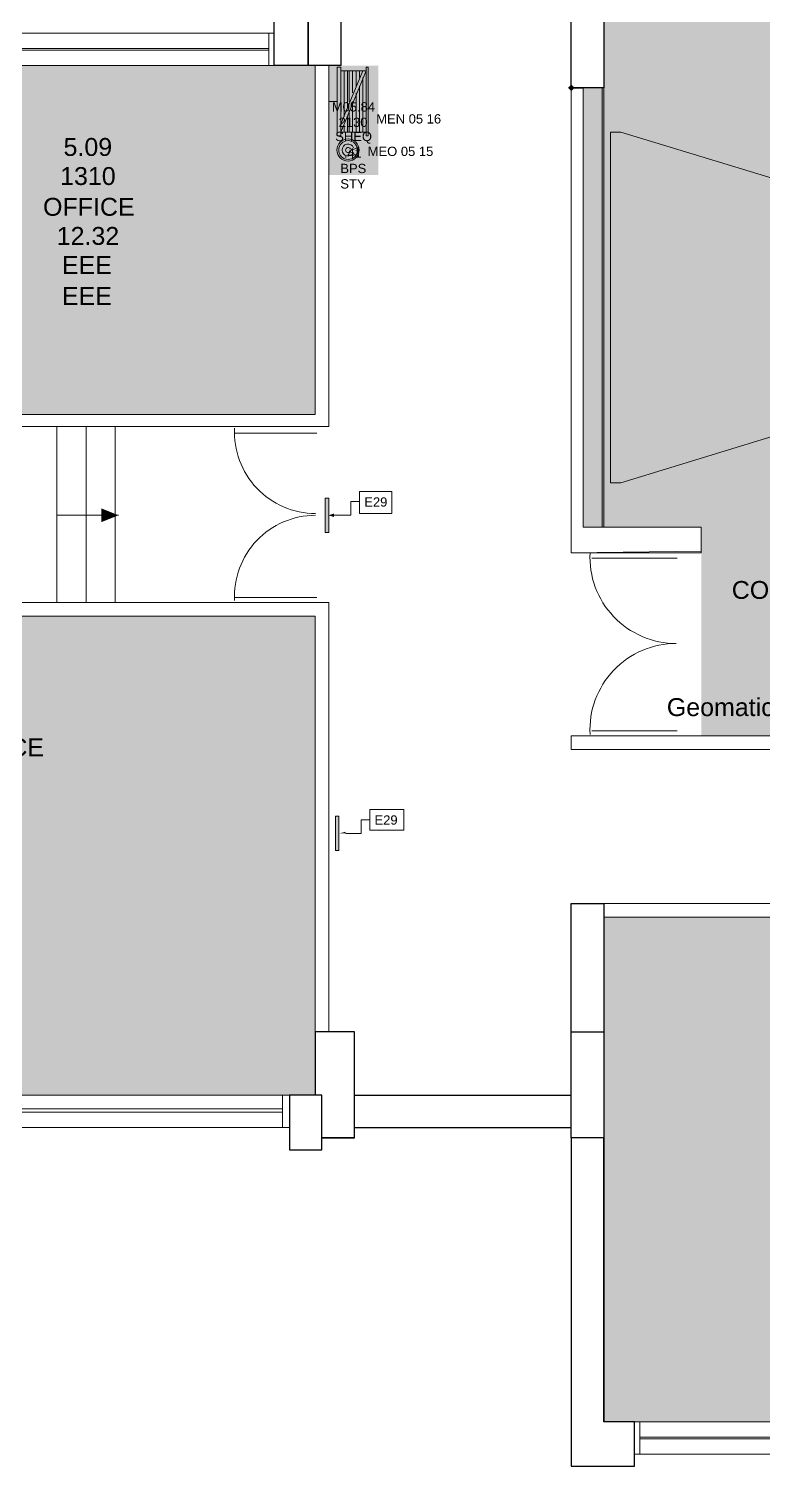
# Model space of a CAD drawing. Header units: millimetres. Extents: x -59 to 47, y 152 to 919.
# Drawn here: x 29.88 to 36.32, y 428.6 to 441.21 of the extents above; entities that cross this region are included whole.
import ezdxf

# ---------------------------------------------------------------- set-up
doc = ezdxf.new("R2010")
doc.units = ezdxf.units.MM
for name, color, linetype in [('PDF_014405$BL', 7, 'Continuous'), ('PDF_014405$DR', 7, 'Continuous'), ('PDF_014405$FI', 7, 'Continuous'), ('PDF_014405$FI-DSG', 7, 'Continuous'), ('PDF_014405$PL-STAIR', 7, 'Continuous'), ('PDF_014405$WA', 7, 'Continuous'), ('PDF_014405$WA-COL', 7, 'Continuous'), ('PDF_014405$WA-EXT', 7, 'Continuous'), ('PDF_014405$WA-PART', 7, 'Continuous'), ('PDF_014405$WN', 7, 'Continuous'), ('PDF_Text', 7, 'Continuous')]:
    doc.layers.add(name, color=color, linetype=linetype)
doc.layers.add('PDF_014405$HL-TMP', color=7, linetype='Continuous', true_color=0xe6db59)
doc.styles.add('PDF ArialMT', font='arial.ttf')

msp = doc.modelspace()

# ---------------------------------------------------------------- hatches: boundary and pattern name
at = {"layer": 'PDF_014405$WA-COL', "transparency": 33554559}
msp.add_hatch(color=256, dxfattribs=at).paths.add_polyline_path([(34.639, 440.723), (34.624, 440.708), (34.609, 440.693), (34.624, 440.678), (34.639, 440.663), (34.654, 440.678), (34.669, 440.693), (34.654, 440.708)])

# ---------------------------------------------------------------- linework, layer by layer
at = {"layer": 'PDF_014405$BL', "lineweight": 9}
for points in [[(32.03, 441.173), (29.66, 441.173)], [(29.66, 440.888), (32.03, 440.888)], [(35.074, 437.229), (40.114, 438.773), (35.074, 440.303)], [(32.165, 431.859), (29.69, 431.859)], [(29.69, 431.574), (32.165, 431.574)], [(38.569, 428.994), (35.194, 428.994)], [(35.194, 428.709), (38.569, 428.709)]]:
    msp.add_lwpolyline(points, dxfattribs=at)
at = {"layer": 'PDF_014405$BL', "lineweight": 0}
msp.add_lwpolyline([(35.074, 440.303), (34.984, 440.303), (34.984, 437.229), (35.074, 437.229)], dxfattribs=at)
at = {"layer": 'PDF_014405$DR', "lineweight": 0}
for points in [[(32.405, 437.664), (31.685, 437.664), (32.405, 437.664)], [(35.569, 436.569), (34.819, 436.569), (35.569, 436.569)], [(32.405, 436.224), (31.685, 436.224), (32.405, 436.224)], [(35.569, 435.054), (34.819, 435.054), (35.569, 435.054)]]:
    msp.add_lwpolyline(points, dxfattribs=at)
msp.add_lwpolyline([(34.803, 436.616, 0.429403), (35.56, 435.82, 0.429403), (34.803, 435.023)], format="xyb", dxfattribs=at)
for centre, start, end in [((32.395, 437.672), 177.0447, 270), ((32.395, 436.232), 90, 182.9553)]:
    msp.add_arc(centre, 0.712, start, end, dxfattribs=at)
at = {"layer": 'PDF_014405$FI', "lineweight": 9}
for points in [[(32.585, 440.273), (32.585, 440.873), (32.615, 440.873), (32.615, 440.843), (32.615, 440.303), (32.615, 440.273)], [(32.855, 440.273), (32.84, 440.273), (32.84, 440.873), (32.855, 440.873)], [(32.765, 440.093), (32.69, 440.138), (32.765, 440.168)]]:
    msp.add_lwpolyline(points, close=True, dxfattribs=at)
for points in [[(32.615, 440.843), (32.84, 440.843), (32.84, 440.303), (32.615, 440.303), (32.84, 440.843)], [(32.615, 440.378), (32.81, 440.843)], [(32.645, 440.438), (32.645, 440.843)], [(32.675, 440.843), (32.675, 440.513)], [(32.69, 440.573), (32.69, 440.843)], [(32.72, 440.843), (32.72, 440.648)], [(32.75, 440.708), (32.75, 440.843)], [(32.78, 440.843), (32.78, 440.783)], [(32.81, 440.303), (32.81, 440.783)], [(32.75, 440.303), (32.75, 440.648)], [(32.78, 440.708), (32.78, 440.303)], [(32.585, 440.573), (32.51, 440.573)], [(32.69, 440.303), (32.69, 440.498)], [(32.72, 440.573), (32.72, 440.303)], [(32.645, 440.303), (32.645, 440.363)], [(32.675, 440.438), (32.675, 440.303)]]:
    msp.add_lwpolyline(points, dxfattribs=at)
for radius in [0.0975, 0.0825]:
    msp.add_circle((32.68, 440.147), radius, dxfattribs=at)
for radius, start, end in [(0.0525, 22.7692, 337.2308), (0.0225, 22.7697, 337.2303)]:
    msp.add_arc((32.68, 440.147), radius, start, end, dxfattribs=at)
at = {"layer": 'PDF_014405$FI-DSG', "lineweight": 9}
for points in [[(32.51, 436.794), (32.51, 437.094), (32.48, 437.094), (32.48, 436.794)], [(32.78, 437.154), (33.065, 437.154), (33.065, 436.959), (32.78, 436.959)], [(32.6, 434.004), (32.6, 434.304), (32.57, 434.304), (32.57, 434.004)], [(32.87, 434.364), (33.17, 434.364), (33.17, 434.184), (32.87, 434.184)]]:
    msp.add_lwpolyline(points, close=True, dxfattribs=at)
for points in [[(32.555, 436.944), (32.705, 436.944), (32.705, 437.064), (32.78, 437.064)], [(32.66, 434.154), (32.795, 434.154), (32.795, 434.274), (32.87, 434.274)]]:
    msp.add_lwpolyline(points, dxfattribs=at)
at = {"layer": 'PDF_014405$FI-DSG', "transparency": 33554559}
for points in [[(32.51, 437.094), (32.48, 437.094), (32.51, 436.794)], [(32.48, 437.094), (32.51, 436.794), (32.48, 436.794)], [(32.555, 436.929), (32.51, 436.944), (32.555, 436.959)], [(32.6, 434.304), (32.57, 434.304), (32.6, 434.004)], [(32.57, 434.304), (32.6, 434.004), (32.57, 434.004)], [(32.66, 434.154), (32.6, 434.154), (32.66, 434.169)]]:
    msp.add_solid(points, dxfattribs=at)
at = {"layer": 'PDF_014405$HL-TMP', "transparency": 33554559}
for points in [[(45.918, 441.413), (34.924, 441.413), (45.918, 440.693)], [(34.924, 441.413), (45.918, 440.693), (34.924, 440.693)], [(45.918, 440.693), (34.924, 440.693), (34.744, 440.693)], [(45.918, 440.693), (34.744, 440.693), (45.918, 436.839)], [(34.744, 440.693), (45.918, 436.839), (34.744, 436.839)], [(34.924, 440.693), (45.918, 440.693), (45.918, 440.693)], [(45.918, 436.839), (35.779, 436.839), (45.918, 435.009)], [(35.779, 436.839), (45.918, 435.009), (35.779, 435.009)]]:
    msp.add_solid(points, dxfattribs=at)
at = {"layer": 'PDF_014405$HL-TMP', "color": 16, "true_color": 0x800000, "transparency": 33554559}
for points in [[(28.25, 440.888), (32.39, 440.888), (32.39, 440.888)], [(32.39, 440.888), (28.25, 440.888), (32.39, 437.829)], [(28.25, 440.888), (32.39, 437.829), (28.25, 437.829)], [(32.39, 436.059), (26.825, 436.059), (32.39, 431.859)], [(26.825, 436.059), (32.39, 431.859), (26.825, 431.859)]]:
    msp.add_solid(points, dxfattribs=at)
at = {"layer": 'PDF_014405$HL-TMP', "color": 73, "true_color": 0x99cc66, "transparency": 33554559}
for points in [[(32.945, 440.888), (32.51, 440.888), (32.945, 439.928)], [(32.51, 440.888), (32.945, 439.928), (32.51, 439.928)]]:
    msp.add_solid(points, dxfattribs=at)
at = {"layer": 'PDF_014405$HL-TMP', "color": 30, "true_color": 0xff8000, "transparency": 33554559}
for points in [[(38.629, 433.419), (34.924, 433.419), (38.629, 428.994)], [(34.924, 433.419), (38.629, 428.994), (34.924, 428.994)], [(34.924, 428.994), (36.259, 428.994), (36.259, 428.994)], [(36.259, 428.994), (36.259, 428.994), (34.924, 428.994)], [(36.259, 428.994), (34.924, 428.994), (38.629, 428.994)]]:
    msp.add_solid(points, dxfattribs=at)
at = {"layer": 'PDF_014405$PL-STAIR', "lineweight": 9}
for points in [[(30.125, 437.724), (30.125, 436.179)], [(30.38, 437.724), (30.38, 436.179)], [(30.635, 437.724), (30.635, 436.179)], [(30.665, 436.944), (30.125, 436.944)]]:
    msp.add_lwpolyline(points, dxfattribs=at)
at = {"layer": 'PDF_014405$PL-STAIR', "transparency": 33554559}
msp.add_solid([(30.515, 437.004), (30.665, 436.944), (30.515, 436.884)], dxfattribs=at)
at = {"layer": 'PDF_014405$WA', "lineweight": 20}
for points in [[(32.39, 440.888), (32.39, 437.829), (29.405, 437.829), (29.405, 437.724), (32.51, 437.724), (32.51, 440.888)], [(34.744, 438.069), (34.744, 440.693), (34.744, 436.839), (35.779, 436.839), (35.779, 436.629), (34.639, 436.614), (34.639, 440.693), (34.639, 437.844)], [(34.639, 436.614), (35.779, 436.614), (35.779, 436.839)], [(32.51, 432.414), (32.51, 436.179), (28.025, 436.179), (28.025, 436.059), (32.39, 436.059), (32.39, 432.414)], [(45.918, 435.009), (34.639, 435.009), (34.639, 434.889), (42.334, 434.889), (42.334, 434.679), (42.454, 434.679), (42.454, 434.889), (45.918, 434.889)], [(34.924, 433.419), (37.564, 433.419), (37.564, 433.539), (34.924, 433.539)]]:
    msp.add_lwpolyline(points, dxfattribs=at)
at = {"layer": 'PDF_014405$WA-COL', "lineweight": 25}
for points in [[(32.03, 441.383), (32.33, 441.383), (32.33, 440.888), (32.03, 440.888)], [(32.33, 441.383), (32.615, 441.383), (32.615, 440.888), (32.33, 440.888)], [(34.639, 440.693), (34.639, 441.413), (34.924, 441.413), (34.924, 440.693)], [(34.924, 432.414), (34.924, 431.484), (34.639, 431.484), (34.639, 432.414)], [(34.639, 432.414), (34.924, 432.414), (34.924, 431.484), (34.639, 431.484)], [(32.165, 431.859), (32.165, 431.379), (32.45, 431.379), (32.45, 431.859)], [(32.735, 431.484), (32.45, 431.484)]]:
    msp.add_lwpolyline(points, close=True, dxfattribs=at)
for points in [[(34.639, 440.693), (34.744, 440.693)], [(32.735, 431.484), (32.735, 432.414), (32.39, 432.414), (32.39, 431.859)]]:
    msp.add_lwpolyline(points, dxfattribs=at)
at = {"layer": 'PDF_014405$WA-EXT', "lineweight": 25}
for points in [[(34.639, 432.414), (34.639, 433.539), (34.924, 433.539), (34.924, 432.414)], [(32.735, 431.859), (34.639, 431.859)], [(32.735, 431.574), (34.639, 431.574)], [(34.639, 431.484), (34.639, 428.604), (35.194, 428.604), (35.194, 428.994), (34.924, 428.994), (34.924, 431.484), (34.924, 428.994)]]:
    msp.add_lwpolyline(points, dxfattribs=at)
at = {"layer": 'PDF_014405$WA-PART', "lineweight": 18}
msp.add_lwpolyline([(34.909, 436.839), (34.924, 436.839), (34.924, 440.693), (34.909, 440.693)], close=True, dxfattribs=at)
at = {"layer": 'PDF_014405$WN', "lineweight": 0}
for points in [[(31.985, 440.888), (31.985, 441.173)], [(32.03, 440.888), (32.03, 441.173)], [(29.705, 441.038), (31.985, 441.038)], [(29.705, 441.023), (31.985, 441.023)], [(32.105, 431.574), (32.105, 431.859)], [(32.165, 431.574), (32.165, 431.859)], [(29.735, 431.739), (32.105, 431.739)], [(29.735, 431.709), (32.105, 431.709)], [(35.194, 428.994), (35.194, 428.709)], [(35.239, 428.994), (35.239, 428.709)], [(35.239, 428.859), (38.509, 428.859)], [(35.239, 428.844), (38.509, 428.844)]]:
    msp.add_lwpolyline(points, dxfattribs=at)

# ---------------------------------------------------------------- texts
at = {"layer": 'PDF_Text', "attachment_point": 4, "style": 'PDF ArialMT'}
for s, insert, char_height in [('M05.84', (32.537, 440.525), 0.0815), ('2130', (32.597, 440.39), 0.0815), ('MEN 05 16', (32.927, 440.42), 0.0815), ('5.09', (30.183, 440.173), 0.1569), ('SHEQ', (32.567, 440.255), 0.0815), ('.41', (32.642, 440.12), 0.0815), ('MEO 05 15', (32.852, 440.135), 0.0815), ('1310', (30.153, 439.918), 0.1569), ('BPS', (32.612, 439.985), 0.0815), ('STY', (32.612, 439.85), 0.0815), ('OFFICE', (30.003, 439.648), 0.1569), ('12.32', (30.123, 439.393), 0.1569), ('EEE', (30.168, 439.138), 0.1569), ('EEE', (30.168, 438.868), 0.1569), ('E29', (32.822, 437.06), 0.0815), ('COMPUTLAB', (36.047, 436.288), 0.1569), ('Geomatics Computer Lab', (35.477, 435.238), 0.15693), ('OFFICE', (29.208, 434.908), 0.1569), ('E29', (32.912, 434.271), 0.0815)]:
    msp.add_mtext(s, dxfattribs=dict(at, insert=insert, char_height=char_height))

doc.saveas('drawing.dxf')
